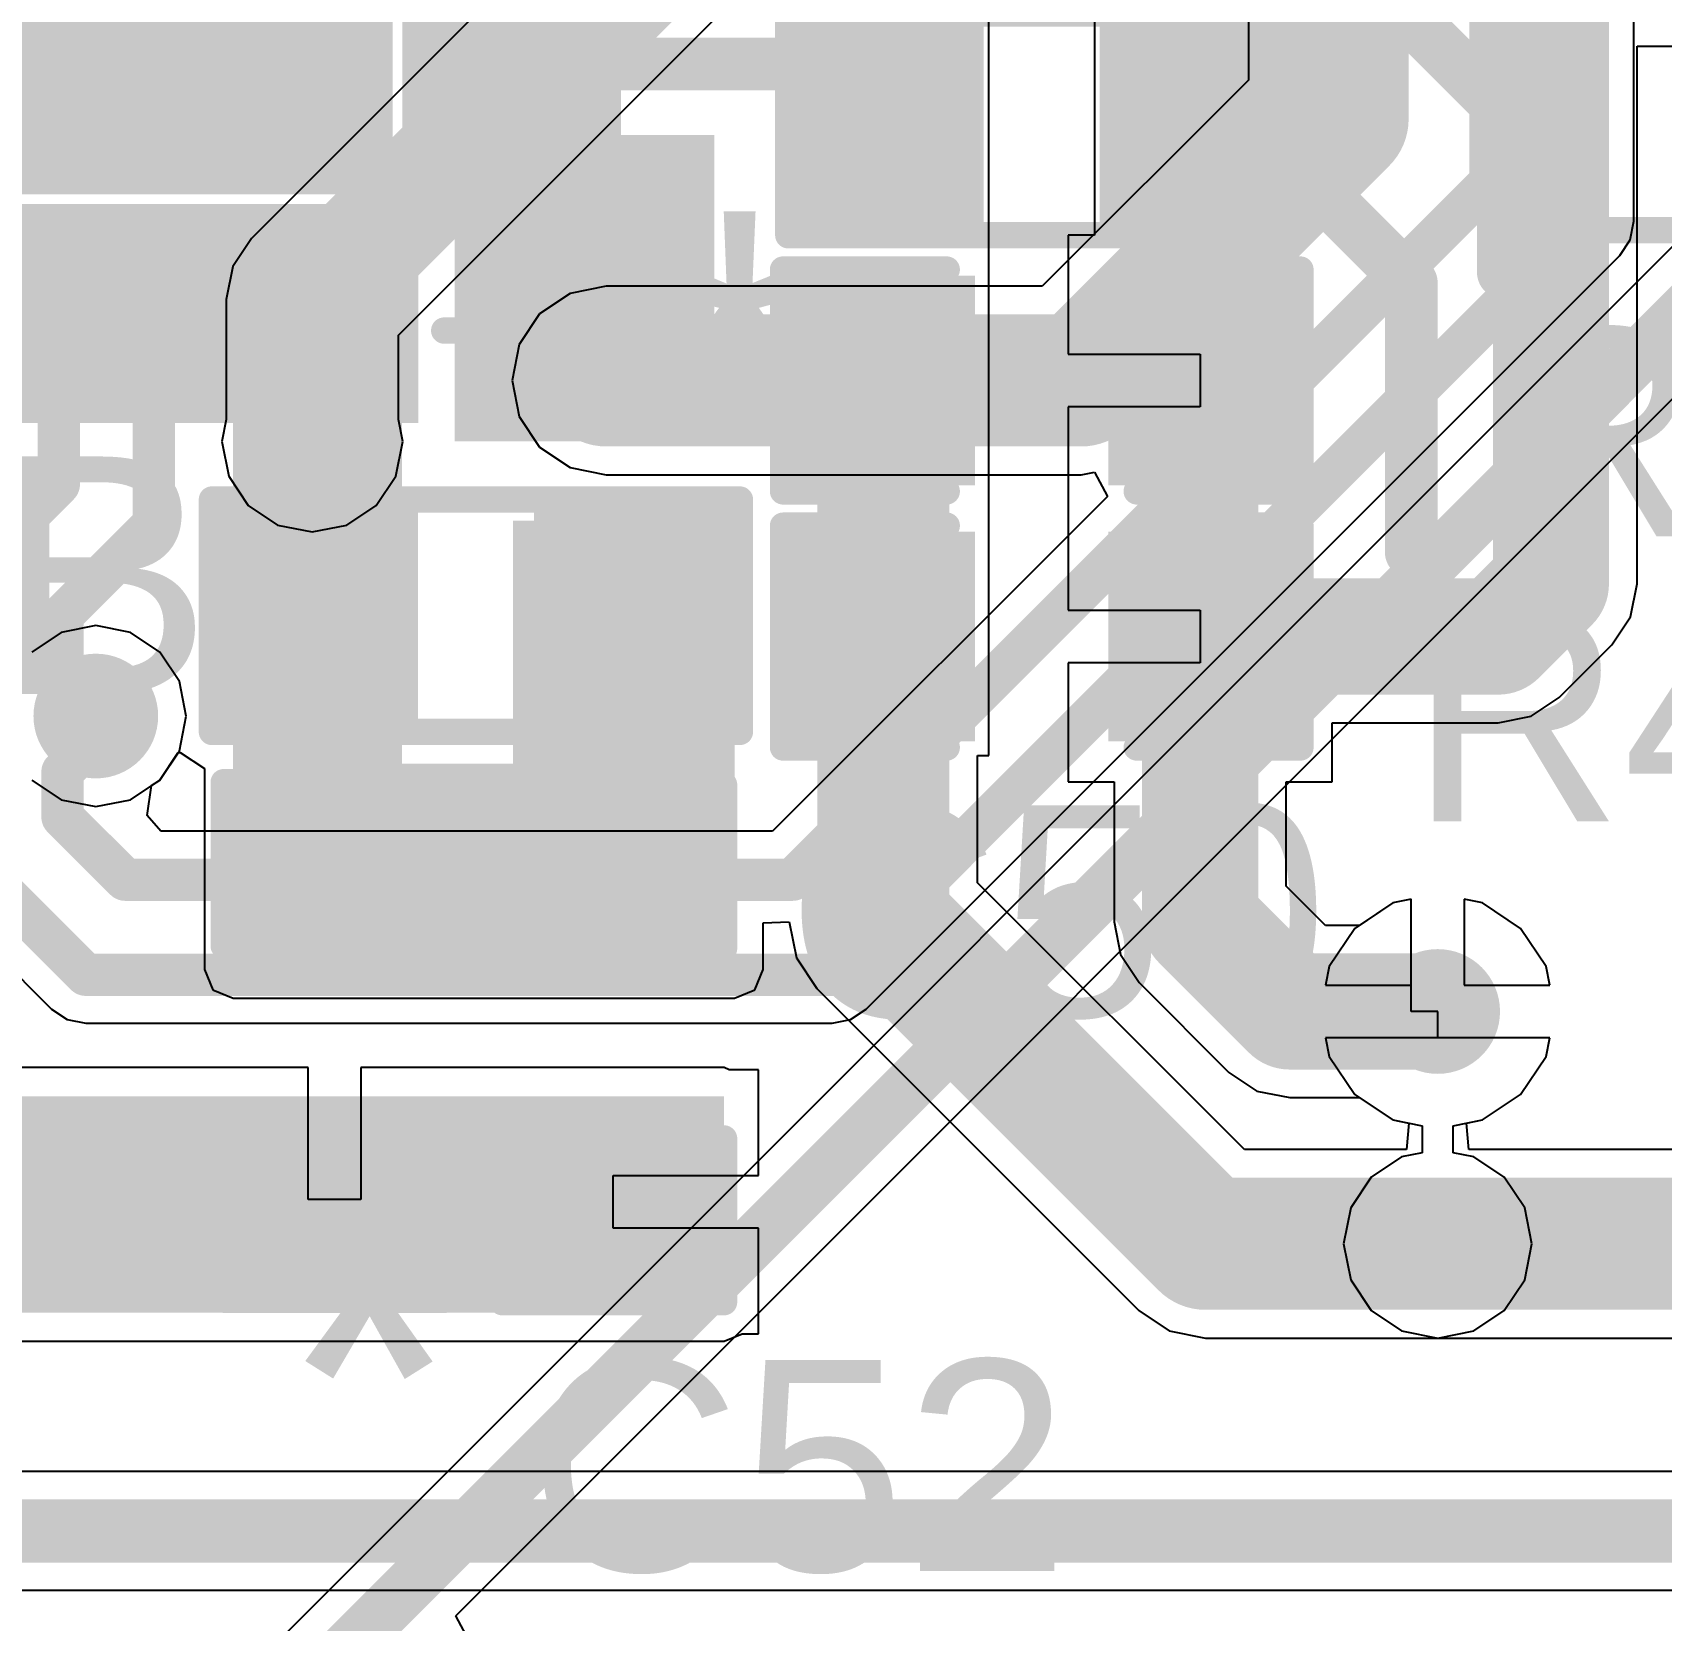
# Model space of a CAD drawing. Header units: millimetres. Extents: x -0.26 to 4.68, y -0.29 to 2.93.
# Drawn here: x 3.9038 to 4.2124, y 1.1367 to 1.4374 of the extents above; entities that cross this region are included whole.
import ezdxf

# ---------------------------------------------------------------- set-up
doc = ezdxf.new("R2010")
doc.units = ezdxf.units.MM
doc.header["$MEASUREMENT"] = 0
for name, color, linetype in [('BottomLayer', 5, 'Continuous'), ('BottomSolder', 6, 'Continuous'), ('TopLayer', 1, 'Continuous'), ('TopOverlay', 2, 'Continuous'), ('TopPaste', 8, 'Continuous'), ('TopSolder', 216, 'Continuous'), ('ViaHoleLayer', 16, 'Continuous')]:
    doc.layers.add(name, color=color, linetype=linetype)
doc.styles.add('Arial', font='arial.ttf', dxfattribs={"height": 0.2})

# ---------------------------------------------------------------- blocks, each defined once
blk = doc.blocks.new('24_QFN__4_4__25')
at = {"layer": 'TopLayer'}
for points in [[(-0.05512, 0.06004), (-0.05512, 0.0935), (-0.04331, 0.0935), (-0.04331, 0.06004)], [(-0.03543, 0.06004), (-0.03543, 0.0935), (-0.02362, 0.0935), (-0.02362, 0.06004)], [(-0.01575, 0.06004), (-0.01575, 0.0935), (-0.00394, 0.0935), (-0.00394, 0.06004)], [(0.00394, 0.06004), (0.00394, 0.0935), (0.01575, 0.0935), (0.01575, 0.06004)], [(0.02362, 0.06004), (0.02362, 0.0935), (0.03543, 0.0935), (0.03543, 0.06004)], [(0.04331, 0.06004), (0.04331, 0.0935), (0.05512, 0.0935), (0.05512, 0.06004)], [(-0.0935, 0.05512), (-0.06004, 0.05512), (-0.06004, 0.04331), (-0.0935, 0.04331)], [(0.06004, 0.05512), (0.0935, 0.05512), (0.0935, 0.04331), (0.06004, 0.04331)], [(-0.0502, -0.0502), (-0.0502, 0.0502), (0.0502, 0.0502), (0.0502, -0.0502)], [(-0.0935, 0.03543), (-0.06004, 0.03543), (-0.06004, 0.02362), (-0.0935, 0.02362)], [(0.06004, 0.03543), (0.0935, 0.03543), (0.0935, 0.02362), (0.06004, 0.02362)], [(-0.0935, 0.01575), (-0.06004, 0.01575), (-0.06004, 0.00394), (-0.0935, 0.00394)], [(0.06004, 0.01575), (0.0935, 0.01575), (0.0935, 0.00394), (0.06004, 0.00394)], [(-0.0935, -0.00394), (-0.06004, -0.00394), (-0.06004, -0.01575), (-0.0935, -0.01575)], [(0.06004, -0.00394), (0.0935, -0.00394), (0.0935, -0.01575), (0.06004, -0.01575)], [(-0.0935, -0.02362), (-0.06004, -0.02362), (-0.06004, -0.03543), (-0.0935, -0.03543)], [(0.06004, -0.02362), (0.0935, -0.02362), (0.0935, -0.03543), (0.06004, -0.03543)], [(-0.0935, -0.04331), (-0.06004, -0.04331), (-0.06004, -0.05512), (-0.0935, -0.05512)], [(0.06004, -0.04331), (0.0935, -0.04331), (0.0935, -0.05512), (0.06004, -0.05512)], [(-0.04331, -0.06004), (-0.04331, -0.0935), (-0.05512, -0.0935), (-0.05512, -0.06004)], [(-0.02362, -0.06004), (-0.02362, -0.0935), (-0.03543, -0.0935), (-0.03543, -0.06004)], [(-0.00394, -0.06004), (-0.00394, -0.0935), (-0.01575, -0.0935), (-0.01575, -0.06004)], [(0.01575, -0.06004), (0.01575, -0.0935), (0.00394, -0.0935), (0.00394, -0.06004)], [(0.03543, -0.06004), (0.03543, -0.0935), (0.02362, -0.0935), (0.02362, -0.06004)], [(0.05512, -0.06004), (0.05512, -0.0935), (0.04331, -0.0935), (0.04331, -0.06004)]]:
    blk.add_hatch(color=1, dxfattribs=at).paths.add_polyline_path(points)
at = {"layer": 'TopPaste'}
for points in [[(-0.05512, 0.06004), (-0.05512, 0.0935), (-0.04331, 0.0935), (-0.04331, 0.06004)], [(-0.03543, 0.06004), (-0.03543, 0.0935), (-0.02362, 0.0935), (-0.02362, 0.06004)], [(-0.01575, 0.06004), (-0.01575, 0.0935), (-0.00394, 0.0935), (-0.00394, 0.06004)], [(0.00394, 0.06004), (0.00394, 0.0935), (0.01575, 0.0935), (0.01575, 0.06004)], [(0.02362, 0.06004), (0.02362, 0.0935), (0.03543, 0.0935), (0.03543, 0.06004)], [(0.04331, 0.06004), (0.04331, 0.0935), (0.05512, 0.0935), (0.05512, 0.06004)], [(-0.0935, 0.05512), (-0.06004, 0.05512), (-0.06004, 0.04331), (-0.0935, 0.04331)], [(0.06004, 0.05512), (0.0935, 0.05512), (0.0935, 0.04331), (0.06004, 0.04331)], [(-0.0502, -0.0502), (-0.0502, 0.0502), (0.0502, 0.0502), (0.0502, -0.0502)], [(-0.0935, 0.03543), (-0.06004, 0.03543), (-0.06004, 0.02362), (-0.0935, 0.02362)], [(0.06004, 0.03543), (0.0935, 0.03543), (0.0935, 0.02362), (0.06004, 0.02362)], [(-0.0935, 0.01575), (-0.06004, 0.01575), (-0.06004, 0.00394), (-0.0935, 0.00394)], [(0.06004, 0.01575), (0.0935, 0.01575), (0.0935, 0.00394), (0.06004, 0.00394)], [(-0.0935, -0.00394), (-0.06004, -0.00394), (-0.06004, -0.01575), (-0.0935, -0.01575)], [(0.06004, -0.00394), (0.0935, -0.00394), (0.0935, -0.01575), (0.06004, -0.01575)], [(-0.0935, -0.02362), (-0.06004, -0.02362), (-0.06004, -0.03543), (-0.0935, -0.03543)], [(0.06004, -0.02362), (0.0935, -0.02362), (0.0935, -0.03543), (0.06004, -0.03543)], [(-0.0935, -0.04331), (-0.06004, -0.04331), (-0.06004, -0.05512), (-0.0935, -0.05512)], [(0.06004, -0.04331), (0.0935, -0.04331), (0.0935, -0.05512), (0.06004, -0.05512)], [(-0.04331, -0.06004), (-0.04331, -0.0935), (-0.05512, -0.0935), (-0.05512, -0.06004)], [(-0.02362, -0.06004), (-0.02362, -0.0935), (-0.03543, -0.0935), (-0.03543, -0.06004)], [(-0.00394, -0.06004), (-0.00394, -0.0935), (-0.01575, -0.0935), (-0.01575, -0.06004)], [(0.01575, -0.06004), (0.01575, -0.0935), (0.00394, -0.0935), (0.00394, -0.06004)], [(0.03543, -0.06004), (0.03543, -0.0935), (0.02362, -0.0935), (0.02362, -0.06004)], [(0.05512, -0.06004), (0.05512, -0.0935), (0.04331, -0.0935), (0.04331, -0.06004)]]:
    blk.add_hatch(color=8, dxfattribs=at).paths.add_polyline_path(points)
at = {"layer": 'TopSolder'}
for points in [[(-0.05912, 0.05604), (-0.05912, 0.0975), (-0.03931, 0.0975), (-0.03931, 0.05604)], [(-0.03943, 0.05604), (-0.03943, 0.0975), (-0.01962, 0.0975), (-0.01962, 0.05604)], [(-0.01975, 0.05604), (-0.01975, 0.0975), (0.00006, 0.0975), (0.00006, 0.05604)], [(-0.00006, 0.05604), (-0.00006, 0.0975), (0.01975, 0.0975), (0.01975, 0.05604)], [(0.01962, 0.05604), (0.01962, 0.0975), (0.03943, 0.0975), (0.03943, 0.05604)], [(0.03931, 0.05604), (0.03931, 0.0975), (0.05912, 0.0975), (0.05912, 0.05604)], [(-0.0975, 0.05912), (-0.05604, 0.05912), (-0.05604, 0.03931), (-0.0975, 0.03931)], [(0.05604, 0.05912), (0.0975, 0.05912), (0.0975, 0.03931), (0.05604, 0.03931)], [(-0.0542, -0.0542), (-0.0542, 0.0542), (0.0542, 0.0542), (0.0542, -0.0542)], [(-0.0975, 0.03943), (-0.05604, 0.03943), (-0.05604, 0.01962), (-0.0975, 0.01962)], [(0.05604, 0.03943), (0.0975, 0.03943), (0.0975, 0.01962), (0.05604, 0.01962)], [(-0.0975, 0.01975), (-0.05604, 0.01975), (-0.05604, -0.00006), (-0.0975, -0.00006)], [(0.05604, 0.01975), (0.0975, 0.01975), (0.0975, -0.00006), (0.05604, -0.00006)], [(-0.0975, 0.00006), (-0.05604, 0.00006), (-0.05604, -0.01975), (-0.0975, -0.01975)], [(0.05604, 0.00006), (0.0975, 0.00006), (0.0975, -0.01975), (0.05604, -0.01975)], [(-0.0975, -0.01962), (-0.05604, -0.01962), (-0.05604, -0.03943), (-0.0975, -0.03943)], [(0.05604, -0.01962), (0.0975, -0.01962), (0.0975, -0.03943), (0.05604, -0.03943)], [(-0.0975, -0.03931), (-0.05604, -0.03931), (-0.05604, -0.05912), (-0.0975, -0.05912)], [(0.05604, -0.03931), (0.0975, -0.03931), (0.0975, -0.05912), (0.05604, -0.05912)], [(-0.03931, -0.05604), (-0.03931, -0.0975), (-0.05912, -0.0975), (-0.05912, -0.05604)], [(-0.01962, -0.05604), (-0.01962, -0.0975), (-0.03943, -0.0975), (-0.03943, -0.05604)], [(0.00006, -0.05604), (0.00006, -0.0975), (-0.01975, -0.0975), (-0.01975, -0.05604)], [(0.01975, -0.05604), (0.01975, -0.0975), (-0.00006, -0.0975), (-0.00006, -0.05604)], [(0.03943, -0.05604), (0.03943, -0.0975), (0.01962, -0.0975), (0.01962, -0.05604)], [(0.05912, -0.05604), (0.05912, -0.0975), (0.03931, -0.0975), (0.03931, -0.05604)]]:
    blk.add_hatch(color=216, dxfattribs=at).paths.add_polyline_path(points)
at = {"layer": 'TopOverlay', "const_width": 0.005}
for points in [[(-0.08, 0.081), (-0.062, 0.081)], [(-0.08, 0.081), (-0.08, 0.064)], [(0.062, 0.081), (0.08, 0.081)], [(0.08, 0.081), (0.08, 0.064)], [(-0.105, 0.054), (-0.105, 0.044)], [(-0.105, 0.054), (-0.1, 0.049)], [(-0.1, 0.049), (-0.105, 0.044)], [(-0.08, -0.064), (-0.08, -0.081)], [(0.08, -0.064), (0.08, -0.081)], [(-0.08, -0.081), (-0.062, -0.081)], [(0.062, -0.081), (0.08, -0.081)]]:
    blk.add_lwpolyline(points, dxfattribs=at)
at = {"layer": 'TopOverlay', "const_width": 0.0025}
for points in [[(-0.08125, 0.081, 1), (-0.07875, 0.081, 1)], [(-0.08125, 0.081, 1), (-0.07875, 0.081, 1)], [(-0.06325, 0.081, 1), (-0.06075, 0.081, 1)], [(0.06075, 0.081, 1), (0.06325, 0.081, 1)], [(0.07875, 0.081, 1), (0.08125, 0.081, 1)], [(0.07875, 0.081, 1), (0.08125, 0.081, 1)], [(-0.08125, 0.064, 1), (-0.07875, 0.064, 1)], [(0.07875, 0.064, 1), (0.08125, 0.064, 1)], [(-0.10625, 0.054, 1), (-0.10375, 0.054, 1)], [(-0.10625, 0.054, 1), (-0.10375, 0.054, 1)], [(-0.10125, 0.049, 1), (-0.09875, 0.049, 1)], [(-0.10125, 0.049, 1), (-0.09875, 0.049, 1)], [(-0.10625, 0.044, 1), (-0.10375, 0.044, 1)], [(-0.10625, 0.044, 1), (-0.10375, 0.044, 1)], [(-0.08125, -0.064, 1), (-0.07875, -0.064, 1)], [(0.07875, -0.064, 1), (0.08125, -0.064, 1)], [(-0.08125, -0.081, 1), (-0.07875, -0.081, 1)], [(-0.08125, -0.081, 1), (-0.07875, -0.081, 1)], [(-0.06325, -0.081, 1), (-0.06075, -0.081, 1)], [(0.06075, -0.081, 1), (0.06325, -0.081, 1)], [(0.07875, -0.081, 1), (0.08125, -0.081, 1)], [(0.07875, -0.081, 1), (0.08125, -0.081, 1)]]:
    blk.add_lwpolyline(points, format="xyb", close=True, dxfattribs=at)
blk = doc.blocks.new('S______B______38')
at = {"layer": 'TopLayer'}
for points in [[(-0.045, -0.0175), (-0.045, 0.0175), (-0.015, 0.0175), (-0.015, -0.0175)], [(0.015, -0.0175), (0.015, 0.0175), (0.045, 0.0175), (0.045, -0.0175)]]:
    blk.add_hatch(color=1, dxfattribs=at).paths.add_polyline_path(points)
at = {"layer": 'TopPaste'}
for points in [[(-0.045, -0.0175), (-0.045, 0.0175), (-0.015, 0.0175), (-0.015, -0.0175)], [(0.015, -0.0175), (0.015, 0.0175), (0.045, 0.0175), (0.045, -0.0175)]]:
    blk.add_hatch(color=8, dxfattribs=at).paths.add_polyline_path(points)
at = {"layer": 'TopSolder'}
for points in [[(-0.049, -0.0215), (-0.049, 0.0215), (-0.011, 0.0215), (-0.011, -0.0215)], [(0.011, -0.0215), (0.011, 0.0215), (0.049, 0.0215), (0.049, -0.0215)]]:
    blk.add_hatch(color=216, dxfattribs=at).paths.add_polyline_path(points)
at = {"layer": 'TopOverlay', "const_width": 0.005}
for points in [[(-0.05, 0.022), (0.05, 0.022)], [(-0.05, -0.022), (-0.05, 0.022)], [(0.05, -0.022), (0.05, 0.022)], [(-0.05, -0.022), (0.05, -0.022)]]:
    blk.add_lwpolyline(points, dxfattribs=at)
at = {"layer": 'TopOverlay', "const_width": 0.0025}
for points in [[(-0.05125, 0.022, 1), (-0.04875, 0.022, 1)], [(-0.05125, 0.022, 1), (-0.04875, 0.022, 1)], [(0.04875, 0.022, 1), (0.05125, 0.022, 1)], [(0.04875, 0.022, 1), (0.05125, 0.022, 1)], [(-0.05125, -0.022, 1), (-0.04875, -0.022, 1)], [(-0.05125, -0.022, 1), (-0.04875, -0.022, 1)], [(0.04875, -0.022, 1), (0.05125, -0.022, 1)], [(0.04875, -0.022, 1), (0.05125, -0.022, 1)]]:
    blk.add_lwpolyline(points, format="xyb", close=True, dxfattribs=at)
blk = doc.blocks.new('R___0603_46')
at = {"layer": 'TopLayer'}
for points in [[(-0.015, 0.0175), (-0.015, -0.0175), (-0.045, -0.0175), (-0.045, 0.0175)], [(0.045, 0.0175), (0.045, -0.0175), (0.015, -0.0175), (0.015, 0.0175)]]:
    blk.add_hatch(color=1, dxfattribs=at).paths.add_polyline_path(points)
at = {"layer": 'TopPaste'}
for points in [[(-0.015, 0.0175), (-0.015, -0.0175), (-0.045, -0.0175), (-0.045, 0.0175)], [(0.045, 0.0175), (0.045, -0.0175), (0.015, -0.0175), (0.015, 0.0175)]]:
    blk.add_hatch(color=8, dxfattribs=at).paths.add_polyline_path(points)
at = {"layer": 'TopSolder'}
for points in [[(-0.011, 0.0215), (-0.011, -0.0215), (-0.049, -0.0215), (-0.049, 0.0215)], [(0.049, 0.0215), (0.049, -0.0215), (0.011, -0.0215), (0.011, 0.0215)]]:
    blk.add_hatch(color=216, dxfattribs=at).paths.add_polyline_path(points)
at = {"layer": 'TopOverlay', "const_width": 0.005}
for points in [[(-0.048, -0.021), (-0.048, 0.021)], [(-0.048, 0.021), (0.048, 0.021)], [(0.048, -0.021), (0.048, 0.021)], [(-0.048, -0.021), (0.048, -0.021)]]:
    blk.add_lwpolyline(points, dxfattribs=at)
at = {"layer": 'TopOverlay', "const_width": 0.0025}
for points in [[(-0.04925, 0.021, 1), (-0.04675, 0.021, 1)], [(-0.04925, 0.021, 1), (-0.04675, 0.021, 1)], [(0.04675, 0.021, 1), (0.04925, 0.021, 1)], [(0.04675, 0.021, 1), (0.04925, 0.021, 1)], [(-0.04925, -0.021, 1), (-0.04675, -0.021, 1)], [(-0.04925, -0.021, 1), (-0.04675, -0.021, 1)], [(0.04675, -0.021, 1), (0.04925, -0.021, 1)], [(0.04675, -0.021, 1), (0.04925, -0.021, 1)]]:
    blk.add_lwpolyline(points, format="xyb", close=True, dxfattribs=at)
blk = doc.blocks.new('S___23_145')
at = {"layer": 'TopLayer'}
for points in [[(-0.01614, 0.05748), (0.01614, 0.05748), (0.01614, 0.02126), (-0.01614, 0.02126)], [(-0.05354, -0.02126), (-0.02126, -0.02126), (-0.02126, -0.05748), (-0.05354, -0.05748)], [(0.02126, -0.02126), (0.05354, -0.02126), (0.05354, -0.05748), (0.02126, -0.05748)]]:
    blk.add_hatch(color=1, dxfattribs=at).paths.add_polyline_path(points)
at = {"layer": 'TopPaste'}
for points in [[(-0.01614, 0.05748), (0.01614, 0.05748), (0.01614, 0.02126), (-0.01614, 0.02126)], [(-0.05354, -0.02126), (-0.02126, -0.02126), (-0.02126, -0.05748), (-0.05354, -0.05748)], [(0.02126, -0.02126), (0.05354, -0.02126), (0.05354, -0.05748), (0.02126, -0.05748)]]:
    blk.add_hatch(color=8, dxfattribs=at).paths.add_polyline_path(points)
at = {"layer": 'TopSolder'}
for points in [[(-0.02014, 0.06148), (0.02014, 0.06148), (0.02014, 0.01726), (-0.02014, 0.01726)], [(-0.05754, -0.01726), (-0.01726, -0.01726), (-0.01726, -0.06148), (-0.05754, -0.06148)], [(0.01726, -0.01726), (0.05754, -0.01726), (0.05754, -0.06148), (0.01726, -0.06148)]]:
    blk.add_hatch(color=216, dxfattribs=at).paths.add_polyline_path(points)
at = {"layer": 'TopOverlay', "const_width": 0.005}
for points in [[(-0.061, 0.032), (-0.061, -0.023)], [(-0.061, 0.032), (-0.022, 0.032)], [(0.022, 0.032), (0.061, 0.032)], [(0.061, 0.032), (0.061, -0.023)], [(-0.013, -0.031), (0.013, -0.031)], [(-0.066, -0.041), (-0.061, -0.046)], [(-0.066, -0.041), (-0.066, -0.051)], [(-0.061, -0.046), (-0.066, -0.051)]]:
    blk.add_lwpolyline(points, dxfattribs=at)
at = {"layer": 'TopOverlay', "const_width": 0.0025}
for points in [[(-0.06225, 0.032, 1), (-0.05975, 0.032, 1)], [(-0.06225, 0.032, 1), (-0.05975, 0.032, 1)], [(-0.02325, 0.032, 1), (-0.02075, 0.032, 1)], [(0.02075, 0.032, 1), (0.02325, 0.032, 1)], [(0.05975, 0.032, 1), (0.06225, 0.032, 1)], [(0.05975, 0.032, 1), (0.06225, 0.032, 1)], [(-0.06225, -0.023, 1), (-0.05975, -0.023, 1)], [(0.05975, -0.023, 1), (0.06225, -0.023, 1)], [(-0.01425, -0.031, 1), (-0.01175, -0.031, 1)], [(0.01175, -0.031, 1), (0.01425, -0.031, 1)], [(-0.06725, -0.041, 1), (-0.06475, -0.041, 1)], [(-0.06725, -0.041, 1), (-0.06475, -0.041, 1)], [(-0.06225, -0.046, 1), (-0.05975, -0.046, 1)], [(-0.06225, -0.046, 1), (-0.05975, -0.046, 1)], [(-0.06725, -0.051, 1), (-0.06475, -0.051, 1)], [(-0.06725, -0.051, 1), (-0.06475, -0.051, 1)]]:
    blk.add_lwpolyline(points, format="xyb", close=True, dxfattribs=at)
blk = doc.blocks.new('C___0603_150')
at = {"layer": 'TopLayer'}
for points in [[(-0.015, 0.0175), (-0.015, -0.0175), (-0.045, -0.0175), (-0.045, 0.0175)], [(0.045, 0.0175), (0.045, -0.0175), (0.015, -0.0175), (0.015, 0.0175)]]:
    blk.add_hatch(color=1, dxfattribs=at).paths.add_polyline_path(points)
at = {"layer": 'TopPaste'}
for points in [[(-0.015, 0.0175), (-0.015, -0.0175), (-0.045, -0.0175), (-0.045, 0.0175)], [(0.045, 0.0175), (0.045, -0.0175), (0.015, -0.0175), (0.015, 0.0175)]]:
    blk.add_hatch(color=8, dxfattribs=at).paths.add_polyline_path(points)
at = {"layer": 'TopSolder'}
for points in [[(-0.01264, 0.01986), (-0.01264, -0.01986), (-0.04736, -0.01986), (-0.04736, 0.01986)], [(0.04736, 0.01986), (0.04736, -0.01986), (0.01264, -0.01986), (0.01264, 0.01986)]]:
    blk.add_hatch(color=216, dxfattribs=at).paths.add_polyline_path(points)
at = {"layer": 'TopOverlay', "const_width": 0.005}
for points in [[(-0.018, 0.021), (-0.049, 0.021)], [(-0.049, -0.021), (-0.049, 0.021)], [(0.049, 0.021), (0.018, 0.021)], [(0.049, -0.021), (0.049, 0.021)], [(-0.018, -0.021), (-0.049, -0.021)], [(0.049, -0.021), (0.018, -0.021)]]:
    blk.add_lwpolyline(points, dxfattribs=at)
at = {"layer": 'TopOverlay', "const_width": 0.0025}
for points in [[(-0.05025, 0.021, 1), (-0.04775, 0.021, 1)], [(-0.05025, 0.021, 1), (-0.04775, 0.021, 1)], [(-0.01925, 0.021, 1), (-0.01675, 0.021, 1)], [(0.01675, 0.021, 1), (0.01925, 0.021, 1)], [(0.04775, 0.021, 1), (0.05025, 0.021, 1)], [(0.04775, 0.021, 1), (0.05025, 0.021, 1)], [(-0.05025, -0.021, 1), (-0.04775, -0.021, 1)], [(-0.05025, -0.021, 1), (-0.04775, -0.021, 1)], [(-0.01925, -0.021, 1), (-0.01675, -0.021, 1)], [(0.01675, -0.021, 1), (0.01925, -0.021, 1)], [(0.04775, -0.021, 1), (0.05025, -0.021, 1)], [(0.04775, -0.021, 1), (0.05025, -0.021, 1)]]:
    blk.add_lwpolyline(points, format="xyb", close=True, dxfattribs=at)
blk = doc.blocks.new('C___0603_151')
at = {"layer": 'TopLayer'}
for points in [[(-0.015, 0.0175), (-0.015, -0.0175), (-0.045, -0.0175), (-0.045, 0.0175)], [(0.045, 0.0175), (0.045, -0.0175), (0.015, -0.0175), (0.015, 0.0175)]]:
    blk.add_hatch(color=1, dxfattribs=at).paths.add_polyline_path(points)
at = {"layer": 'TopPaste'}
for points in [[(-0.015, 0.0175), (-0.015, -0.0175), (-0.045, -0.0175), (-0.045, 0.0175)], [(0.045, 0.0175), (0.045, -0.0175), (0.015, -0.0175), (0.015, 0.0175)]]:
    blk.add_hatch(color=8, dxfattribs=at).paths.add_polyline_path(points)
at = {"layer": 'TopSolder'}
for points in [[(-0.01264, 0.01986), (-0.01264, -0.01986), (-0.04736, -0.01986), (-0.04736, 0.01986)], [(0.04736, 0.01986), (0.04736, -0.01986), (0.01264, -0.01986), (0.01264, 0.01986)]]:
    blk.add_hatch(color=216, dxfattribs=at).paths.add_polyline_path(points)
at = {"layer": 'TopOverlay', "const_width": 0.005}
for points in [[(-0.018, 0.021), (-0.049, 0.021)], [(-0.049, -0.021), (-0.049, 0.021)], [(0.049, 0.021), (0.018, 0.021)], [(0.049, -0.021), (0.049, 0.021)], [(-0.018, -0.021), (-0.049, -0.021)], [(0.049, -0.021), (0.018, -0.021)]]:
    blk.add_lwpolyline(points, dxfattribs=at)
at = {"layer": 'TopOverlay', "const_width": 0.0025}
for points in [[(-0.05025, 0.021, 1), (-0.04775, 0.021, 1)], [(-0.05025, 0.021, 1), (-0.04775, 0.021, 1)], [(-0.01925, 0.021, 1), (-0.01675, 0.021, 1)], [(0.01675, 0.021, 1), (0.01925, 0.021, 1)], [(0.04775, 0.021, 1), (0.05025, 0.021, 1)], [(0.04775, 0.021, 1), (0.05025, 0.021, 1)], [(-0.05025, -0.021, 1), (-0.04775, -0.021, 1)], [(-0.05025, -0.021, 1), (-0.04775, -0.021, 1)], [(-0.01925, -0.021, 1), (-0.01675, -0.021, 1)], [(0.01675, -0.021, 1), (0.01925, -0.021, 1)], [(0.04775, -0.021, 1), (0.05025, -0.021, 1)], [(0.04775, -0.021, 1), (0.05025, -0.021, 1)]]:
    blk.add_lwpolyline(points, format="xyb", close=True, dxfattribs=at)
blk = doc.blocks.new('C___0603_152')
at = {"layer": 'TopLayer'}
for points in [[(-0.015, 0.0175), (-0.015, -0.0175), (-0.045, -0.0175), (-0.045, 0.0175)], [(0.045, 0.0175), (0.045, -0.0175), (0.015, -0.0175), (0.015, 0.0175)]]:
    blk.add_hatch(color=1, dxfattribs=at).paths.add_polyline_path(points)
at = {"layer": 'TopPaste'}
for points in [[(-0.015, 0.0175), (-0.015, -0.0175), (-0.045, -0.0175), (-0.045, 0.0175)], [(0.045, 0.0175), (0.045, -0.0175), (0.015, -0.0175), (0.015, 0.0175)]]:
    blk.add_hatch(color=8, dxfattribs=at).paths.add_polyline_path(points)
at = {"layer": 'TopSolder'}
for points in [[(-0.01264, 0.01986), (-0.01264, -0.01986), (-0.04736, -0.01986), (-0.04736, 0.01986)], [(0.04736, 0.01986), (0.04736, -0.01986), (0.01264, -0.01986), (0.01264, 0.01986)]]:
    blk.add_hatch(color=216, dxfattribs=at).paths.add_polyline_path(points)
at = {"layer": 'TopOverlay', "const_width": 0.005}
for points in [[(-0.049, 0.021), (-0.018, 0.021)], [(-0.049, -0.021), (-0.049, 0.021)], [(0.018, 0.021), (0.049, 0.021)], [(0.049, -0.021), (0.049, 0.021)], [(-0.049, -0.021), (-0.018, -0.021)], [(0.018, -0.021), (0.049, -0.021)]]:
    blk.add_lwpolyline(points, dxfattribs=at)
at = {"layer": 'TopOverlay', "const_width": 0.0025}
for points in [[(-0.05025, 0.021, 1), (-0.04775, 0.021, 1)], [(-0.05025, 0.021, 1), (-0.04775, 0.021, 1)], [(-0.01925, 0.021, 1), (-0.01675, 0.021, 1)], [(0.01675, 0.021, 1), (0.01925, 0.021, 1)], [(0.04775, 0.021, 1), (0.05025, 0.021, 1)], [(0.04775, 0.021, 1), (0.05025, 0.021, 1)], [(-0.05025, -0.021, 1), (-0.04775, -0.021, 1)], [(-0.05025, -0.021, 1), (-0.04775, -0.021, 1)], [(-0.01925, -0.021, 1), (-0.01675, -0.021, 1)], [(0.01675, -0.021, 1), (0.01925, -0.021, 1)], [(0.04775, -0.021, 1), (0.05025, -0.021, 1)], [(0.04775, -0.021, 1), (0.05025, -0.021, 1)]]:
    blk.add_lwpolyline(points, format="xyb", close=True, dxfattribs=at)
blk = doc.blocks.new('C___0603_153')
at = {"layer": 'TopLayer'}
for points in [[(-0.015, 0.0175), (-0.015, -0.0175), (-0.045, -0.0175), (-0.045, 0.0175)], [(0.045, 0.0175), (0.045, -0.0175), (0.015, -0.0175), (0.015, 0.0175)]]:
    blk.add_hatch(color=1, dxfattribs=at).paths.add_polyline_path(points)
at = {"layer": 'TopPaste'}
for points in [[(-0.015, 0.0175), (-0.015, -0.0175), (-0.045, -0.0175), (-0.045, 0.0175)], [(0.045, 0.0175), (0.045, -0.0175), (0.015, -0.0175), (0.015, 0.0175)]]:
    blk.add_hatch(color=8, dxfattribs=at).paths.add_polyline_path(points)
at = {"layer": 'TopSolder'}
for points in [[(-0.01264, 0.01986), (-0.01264, -0.01986), (-0.04736, -0.01986), (-0.04736, 0.01986)], [(0.04736, 0.01986), (0.04736, -0.01986), (0.01264, -0.01986), (0.01264, 0.01986)]]:
    blk.add_hatch(color=216, dxfattribs=at).paths.add_polyline_path(points)
at = {"layer": 'TopOverlay', "const_width": 0.005}
for points in [[(-0.049, 0.021), (-0.018, 0.021)], [(-0.049, -0.021), (-0.049, 0.021)], [(0.018, 0.021), (0.049, 0.021)], [(0.049, -0.021), (0.049, 0.021)], [(-0.049, -0.021), (-0.018, -0.021)], [(0.018, -0.021), (0.049, -0.021)]]:
    blk.add_lwpolyline(points, dxfattribs=at)
at = {"layer": 'TopOverlay', "const_width": 0.0025}
for points in [[(-0.05025, 0.021, 1), (-0.04775, 0.021, 1)], [(-0.05025, 0.021, 1), (-0.04775, 0.021, 1)], [(-0.01925, 0.021, 1), (-0.01675, 0.021, 1)], [(0.01675, 0.021, 1), (0.01925, 0.021, 1)], [(0.04775, 0.021, 1), (0.05025, 0.021, 1)], [(0.04775, 0.021, 1), (0.05025, 0.021, 1)], [(-0.05025, -0.021, 1), (-0.04775, -0.021, 1)], [(-0.05025, -0.021, 1), (-0.04775, -0.021, 1)], [(-0.01925, -0.021, 1), (-0.01675, -0.021, 1)], [(0.01675, -0.021, 1), (0.01925, -0.021, 1)], [(0.04775, -0.021, 1), (0.05025, -0.021, 1)], [(0.04775, -0.021, 1), (0.05025, -0.021, 1)]]:
    blk.add_lwpolyline(points, format="xyb", close=True, dxfattribs=at)

msp = doc.modelspace()

# ---------------------------------------------------------------- hatches: boundary and pattern name
at = {"layer": 'BottomLayer'}
h = msp.add_hatch(color=5, dxfattribs=at)
edge = h.paths.add_edge_path()
edge.add_arc((4.152, 1.421), 0.01181, 0, 360)
h = msp.add_hatch(color=5, dxfattribs=at)
edge = h.paths.add_edge_path()
edge.add_arc((4.0125, 1.3715), 0.01181, 0, 360)
h = msp.add_hatch(color=5, dxfattribs=at)
edge = h.paths.add_edge_path()
edge.add_arc((3.95682, 1.35995), 0.01181, 0, 360)
h = msp.add_hatch(color=5, dxfattribs=at)
edge = h.paths.add_edge_path()
edge.add_arc((3.91582, 1.30795), 0.01181, 0, 360)
h = msp.add_hatch(color=5, dxfattribs=at)
edge = h.paths.add_edge_path()
edge.add_arc((4.17, 1.252), 0.01181, 0, 360)
h = msp.add_hatch(color=5, dxfattribs=at)
edge = h.paths.add_edge_path()
edge.add_arc((4.17, 1.208), 0.01181, 0, 360)
at = {"layer": 'BottomSolder'}
h = msp.add_hatch(color=6, dxfattribs=at)
edge = h.paths.add_edge_path()
edge.add_arc((4.152, 1.421), 0.00591, 0, 360)
h = msp.add_hatch(color=6, dxfattribs=at)
edge = h.paths.add_edge_path()
edge.add_arc((4.0125, 1.3715), 0.00591, 0, 360)
h = msp.add_hatch(color=6, dxfattribs=at)
edge = h.paths.add_edge_path()
edge.add_arc((3.95682, 1.35995), 0.00591, 0, 360)
h = msp.add_hatch(color=6, dxfattribs=at)
edge = h.paths.add_edge_path()
edge.add_arc((3.91582, 1.30795), 0.00591, 0, 360)
h = msp.add_hatch(color=6, dxfattribs=at)
edge = h.paths.add_edge_path()
edge.add_arc((4.17, 1.252), 0.00591, 0, 360)
h = msp.add_hatch(color=6, dxfattribs=at)
edge = h.paths.add_edge_path()
edge.add_arc((4.17, 1.208), 0.00591, 0, 360)
at = {"layer": 'TopLayer'}
h = msp.add_hatch(color=1, dxfattribs=at)
edge = h.paths.add_edge_path()
edge.add_arc((4.152, 1.421), 0.01181, 0, 360)
for points in [[(3.98382, 1.36), (4.033, 1.36), (4.033, 1.418), (3.98382, 1.418)], [(3.94182, 1.26095), (3.97382, 1.26095), (3.97382, 1.39995), (3.94182, 1.39995)], [(3.99482, 1.25995), (4.03682, 1.25995), (4.03682, 1.34495), (3.99482, 1.34495)], [(3.94182, 1.25995), (4.03682, 1.25995), (4.03682, 1.29895), (3.94182, 1.29895)], [(3.82482, 1.19495), (4.03482, 1.19495), (4.03482, 1.23595), (3.82482, 1.23595)]]:
    msp.add_hatch(color=1, dxfattribs=at).paths.add_polyline_path(points)
h = msp.add_hatch(color=1, dxfattribs=at)
edge = h.paths.add_edge_path()
edge.add_arc((4.0125, 1.3715), 0.01181, 0, 360)
h = msp.add_hatch(color=1, dxfattribs=at)
edge = h.paths.add_edge_path()
edge.add_arc((3.95682, 1.35995), 0.01181, 0, 360)
h = msp.add_hatch(color=1, dxfattribs=at)
edge = h.paths.add_edge_path()
edge.add_arc((3.91582, 1.30795), 0.01181, 0, 360)
h = msp.add_hatch(color=1, dxfattribs=at)
edge = h.paths.add_edge_path()
edge.add_arc((4.17, 1.252), 0.01181, 0, 360)
h = msp.add_hatch(color=1, dxfattribs=at)
edge = h.paths.add_edge_path()
edge.add_arc((4.17, 1.208), 0.01181, 0, 360)
at = {"layer": 'TopSolder'}
h = msp.add_hatch(color=216, dxfattribs=at)
edge = h.paths.add_edge_path()
edge.add_arc((4.152, 1.421), 0.00591, 0, 360)
h = msp.add_hatch(color=216, dxfattribs=at)
edge = h.paths.add_edge_path()
edge.add_arc((4.0125, 1.3715), 0.00591, 0, 360)
h = msp.add_hatch(color=216, dxfattribs=at)
edge = h.paths.add_edge_path()
edge.add_arc((3.95682, 1.35995), 0.00591, 0, 360)
h = msp.add_hatch(color=216, dxfattribs=at)
edge = h.paths.add_edge_path()
edge.add_arc((3.91582, 1.30795), 0.00591, 0, 360)
h = msp.add_hatch(color=216, dxfattribs=at)
edge = h.paths.add_edge_path()
edge.add_arc((4.17, 1.252), 0.00591, 0, 360)
h = msp.add_hatch(color=216, dxfattribs=at)
edge = h.paths.add_edge_path()
edge.add_arc((4.17, 1.208), 0.00591, 0, 360)
at = {"layer": 'ViaHoleLayer'}
h = msp.add_hatch(color=16, dxfattribs=at)
edge = h.paths.add_edge_path()
edge.add_arc((4.152, 1.421), 0.00591, 0, 360)
h = msp.add_hatch(color=16, dxfattribs=at)
edge = h.paths.add_edge_path()
edge.add_arc((4.0125, 1.3715), 0.00591, 0, 360)
h = msp.add_hatch(color=16, dxfattribs=at)
edge = h.paths.add_edge_path()
edge.add_arc((3.95682, 1.35995), 0.00591, 0, 360)
h = msp.add_hatch(color=16, dxfattribs=at)
edge = h.paths.add_edge_path()
edge.add_arc((3.91582, 1.30795), 0.00591, 0, 360)
h = msp.add_hatch(color=16, dxfattribs=at)
edge = h.paths.add_edge_path()
edge.add_arc((4.17, 1.252), 0.00591, 0, 360)
h = msp.add_hatch(color=16, dxfattribs=at)
edge = h.paths.add_edge_path()
edge.add_arc((4.17, 1.208), 0.00591, 0, 360)

# ---------------------------------------------------------------- linework, layer by layer
at = {"layer": 'BottomLayer'}
for p, q in [((3.98399, 1.13757), (4.5622, 1.71578)), ((4.10769, 1.56076), (3.94529, 1.39836)), ((3.97314, 1.38007), (4.1326, 1.53953)), ((4.13416, 1.511), (4.13416, 1.42839)), ((4.20718, 1.40167), (4.20718, 1.43987)), ((4.13416, 1.42839), (4.09511, 1.38934)), ((4.24226, 1.42468), (3.82678, 1.0092)), ((4.20648, 1.39816), (4.20718, 1.40167)), ((3.94529, 1.39836), (3.94175, 1.39307)), ((4.20449, 1.39518), (4.20648, 1.39816)), ((4.06177, 1.25246), (4.20449, 1.39518)), ((3.94175, 1.39307), (3.94051, 1.38682)), ((4.0125, 1.38934), (4.00567, 1.38798)), ((4.09511, 1.38934), (4.0125, 1.38934)), ((3.94051, 1.38682), (3.94051, 1.36411)), ((4.00567, 1.38798), (3.99988, 1.38412)), ((3.99988, 1.38412), (3.99602, 1.37833)), ((3.97314, 1.36411), (3.97314, 1.38007)), ((3.99602, 1.37833), (3.99466, 1.3715)), ((3.99466, 1.3715), (3.99602, 1.36467)), ((3.94051, 1.36411), (3.93968, 1.35995)), ((3.97396, 1.35995), (3.97314, 1.36411)), ((3.99602, 1.36467), (3.99988, 1.35888)), ((3.93968, 1.35995), (3.94099, 1.35339)), ((3.97266, 1.35339), (3.97396, 1.35995)), ((3.99988, 1.35888), (4.00567, 1.35502)), ((4.00567, 1.35502), (4.0125, 1.35366)), ((3.94099, 1.35339), (3.9447, 1.34783)), ((3.96894, 1.34783), (3.97266, 1.35339)), ((4.0125, 1.35366), (4.1025, 1.35366)), ((4.1025, 1.35366), (4.10498, 1.35415)), ((4.10498, 1.35415), (4.10744, 1.34954)), ((4.10744, 1.34954), (4.04402, 1.28612)), ((3.9447, 1.34783), (3.95026, 1.34411)), ((3.96338, 1.34411), (3.96894, 1.34783)), ((3.95026, 1.34411), (3.95682, 1.34281)), ((3.95682, 1.34281), (3.96338, 1.34411)), ((3.90926, 1.32378), (3.9037, 1.32007)), ((3.91582, 1.32509), (3.90926, 1.32378)), ((3.92238, 1.32378), (3.91582, 1.32509)), ((3.92794, 1.32007), (3.92238, 1.32378)), ((3.93166, 1.31451), (3.92794, 1.32007)), ((3.93296, 1.30795), (3.93166, 1.31451)), ((3.93166, 1.30139), (3.93296, 1.30795)), ((3.92794, 1.29583), (3.93166, 1.30139)), ((3.92556, 1.28913), (3.92638, 1.29478)), ((3.92638, 1.29478), (3.92794, 1.29583)), ((3.92816, 1.28612), (3.92556, 1.28913)), ((4.04402, 1.28612), (3.92816, 1.28612)), ((3.88502, 1.27488), (3.90744, 1.25246)), ((4.16149, 1.27255), (4.15428, 1.26772)), ((4.165, 1.27324), (4.16149, 1.27255)), ((4.165, 1.257), (4.165, 1.27324)), ((4.17851, 1.27255), (4.175, 1.27324)), ((4.175, 1.27324), (4.175, 1.257)), ((4.18572, 1.26772), (4.17851, 1.27255)), ((4.15428, 1.26772), (4.14945, 1.26051)), ((4.19055, 1.26051), (4.18572, 1.26772)), ((4.14945, 1.26051), (4.14876, 1.257)), ((4.19124, 1.257), (4.19055, 1.26051)), ((4.14876, 1.257), (4.165, 1.257)), ((4.175, 1.257), (4.19124, 1.257)), ((3.90744, 1.25246), (3.91042, 1.25047)), ((3.91042, 1.25047), (3.91393, 1.24977)), ((3.91393, 1.24977), (4.05528, 1.24977)), ((4.05528, 1.24977), (4.05879, 1.25047)), ((4.05879, 1.25047), (4.06177, 1.25246)), ((4.19124, 1.247), (4.14876, 1.247)), ((4.14876, 1.247), (4.14945, 1.24349)), ((4.19055, 1.24349), (4.19124, 1.247)), ((4.14945, 1.24349), (4.15428, 1.23628)), ((4.18572, 1.23628), (4.19055, 1.24349)), ((4.15428, 1.23628), (4.16149, 1.23145)), ((4.17851, 1.23145), (4.18572, 1.23628)), ((4.16149, 1.23145), (4.16704, 1.23035)), ((4.17544, 1.23084), (4.17851, 1.23145)), ((4.16704, 1.23035), (4.16704, 1.22525)), ((4.17593, 1.22584), (4.17544, 1.23084)), ((4.16704, 1.22525), (4.16317, 1.22448)), ((4.359, 1.22584), (4.17593, 1.22584)), ((4.16317, 1.22448), (4.15738, 1.22062)), ((4.15738, 1.22062), (4.15352, 1.21483)), ((4.15352, 1.21483), (4.15216, 1.208)), ((4.15216, 1.208), (4.15352, 1.20117)), ((4.15352, 1.20117), (4.15738, 1.19538)), ((4.15738, 1.19538), (4.16317, 1.19152)), ((4.16317, 1.19152), (4.17, 1.19016)), ((4.17, 1.19016), (4.359, 1.19016)), ((3.98646, 1.13297), (3.98399, 1.13757))]:
    msp.add_line(p, q, dxfattribs=at)
for points, const_width in [([(3.831, 0.999), (4.56582, 1.73382)], 0.01), ([(3.95682, 1.38682), (4.124, 1.554)], 0.022), ([(4.152, 1.421), (4.152, 1.511)], 0.025), ([(4.18, 1.40913), (4.18, 1.45113)], 0.008), ([(4.198, 1.40167), (4.198, 1.44367)], 0.008), ([(4.1025, 1.3715), (4.152, 1.421)], 0.025), ([(4.04782, 1.27695), (4.18, 1.40913)], 0.008), ([(4.05528, 1.25895), (4.198, 1.40167)], 0.008), ([(3.95682, 1.35995), (3.95682, 1.38682)], 0.022), ([(4.0125, 1.3715), (4.1025, 1.3715)], 0.025), ([(3.91582, 1.30372), (3.91582, 1.30795)], 0.008), ([(3.90951, 1.29741), (3.91582, 1.30372)], 0.008), ([(3.90951, 1.28882), (3.90951, 1.29741)], 0.008), ([(3.90951, 1.28882), (3.92139, 1.27695)], 0.008), ([(3.89151, 1.28137), (3.91393, 1.25895)], 0.008), ([(3.92139, 1.27695), (4.04782, 1.27695)], 0.008), ([(3.91393, 1.25895), (4.05528, 1.25895)], 0.008), ([(4.17, 1.208), (4.359, 1.208)], 0.025)]:
    msp.add_lwpolyline(points, dxfattribs=dict(at, const_width=const_width))
for points, const_width in [([(4.14575, 1.421, 1), (4.15825, 1.421, 1)], 0.0125), ([(4.14575, 1.421, 1), (4.15825, 1.421, 1)], 0.0125), ([(4.178, 1.40913, 1), (4.182, 1.40913, 1)], 0.004), ([(4.178, 1.40913, 1), (4.182, 1.40913, 1)], 0.004), ([(4.196, 1.40167, 1), (4.2, 1.40167, 1)], 0.004), ([(4.196, 1.40167, 1), (4.2, 1.40167, 1)], 0.004), ([(3.95132, 1.38682, 1), (3.96232, 1.38682, 1)], 0.011), ([(3.95132, 1.38682, 1), (3.96232, 1.38682, 1)], 0.011), ([(4.00625, 1.3715, 1), (4.01875, 1.3715, 1)], 0.0125), ([(4.09625, 1.3715, 1), (4.10875, 1.3715, 1)], 0.0125), ([(4.09625, 1.3715, 1), (4.10875, 1.3715, 1)], 0.0125), ([(3.95132, 1.35995, 1), (3.96232, 1.35995, 1)], 0.011), ([(3.91382, 1.30795, 1), (3.91782, 1.30795, 1)], 0.004), ([(3.91382, 1.30372, 1), (3.91782, 1.30372, 1)], 0.004), ([(3.91382, 1.30372, 1), (3.91782, 1.30372, 1)], 0.004), ([(3.90751, 1.29741, 1), (3.91151, 1.29741, 1)], 0.004), ([(3.90751, 1.29741, 1), (3.91151, 1.29741, 1)], 0.004), ([(3.90751, 1.28882, 1), (3.91151, 1.28882, 1)], 0.004), ([(3.90751, 1.28882, 1), (3.91151, 1.28882, 1)], 0.004), ([(3.91939, 1.27695, 1), (3.92339, 1.27695, 1)], 0.004), ([(3.91939, 1.27695, 1), (3.92339, 1.27695, 1)], 0.004), ([(4.04582, 1.27695, 1), (4.04982, 1.27695, 1)], 0.004), ([(4.04582, 1.27695, 1), (4.04982, 1.27695, 1)], 0.004), ([(3.91193, 1.25895, 1), (3.91593, 1.25895, 1)], 0.004), ([(3.91193, 1.25895, 1), (3.91593, 1.25895, 1)], 0.004), ([(4.05328, 1.25895, 1), (4.05728, 1.25895, 1)], 0.004), ([(4.05328, 1.25895, 1), (4.05728, 1.25895, 1)], 0.004), ([(4.16375, 1.208, 1), (4.17625, 1.208, 1)], 0.0125)]:
    msp.add_lwpolyline(points, format="xyb", close=True, dxfattribs=dict(at, const_width=const_width))
at = {"layer": 'TopLayer'}
for p, q in [((4.085, 1.3975), (4.085, 1.4425)), ((4.105, 1.441), (4.105, 1.399)), ((4.20777, 1.333), (4.20777, 1.43481)), ((4.20777, 1.43481), (4.21956, 1.43481)), ((4.105, 1.399), (4.1, 1.399)), ((4.1, 1.399), (4.1, 1.3765)), ((4.085, 1.394), (4.085, 1.3975)), ((4.085, 1.3975), (4.085, 1.3975)), ((4.085, 1.349), (4.085, 1.394)), ((4.085, 1.394), (4.085, 1.394)), ((4.1, 1.3765), (4.125, 1.3765)), ((4.125, 1.3765), (4.125, 1.3665)), ((4.125, 1.3665), (4.1, 1.3665)), ((4.1, 1.3665), (4.1, 1.344)), ((4.085, 1.3455), (4.085, 1.349)), ((4.085, 1.349), (4.085, 1.349)), ((4.085, 1.3005), (4.085, 1.3455)), ((4.085, 1.3455), (4.085, 1.3455)), ((4.1, 1.344), (4.1, 1.328)), ((4.20652, 1.32676), (4.20777, 1.333)), ((4.1, 1.328), (4.125, 1.328)), ((4.125, 1.328), (4.125, 1.318)), ((4.20299, 1.32146), (4.20652, 1.32676)), ((4.19299, 1.31146), (4.20299, 1.32146)), ((4.125, 1.318), (4.1, 1.318)), ((4.1, 1.318), (4.1, 1.2955)), ((4.1877, 1.30793), (4.19299, 1.31146)), ((4.15, 1.2955), (4.15, 1.30669)), ((4.15, 1.30669), (4.18145, 1.30669)), ((4.18145, 1.30669), (4.1877, 1.30793)), ((3.92794, 1.29583), (3.93141, 1.30102)), ((3.93141, 1.30102), (3.93177, 1.30106)), ((3.93177, 1.30106), (3.93641, 1.298)), ((4.08284, 1.27639), (4.08284, 1.3005)), ((4.08284, 1.3005), (4.085, 1.3005)), ((3.93641, 1.298), (3.93641, 1.25995)), ((3.9037, 1.29583), (3.90926, 1.29211)), ((3.92238, 1.29211), (3.92794, 1.29583)), ((4.1, 1.2955), (4.10869, 1.2955)), ((4.10869, 1.2955), (4.10869, 1.269)), ((4.14131, 1.27576), (4.14131, 1.2955)), ((4.14131, 1.2955), (4.15, 1.2955)), ((3.90926, 1.29211), (3.91582, 1.29081)), ((3.91582, 1.29081), (3.92238, 1.29211)), ((4.13339, 1.22584), (4.08284, 1.27639)), ((4.14876, 1.26831), (4.14131, 1.27576)), ((4.16149, 1.27255), (4.15516, 1.26831)), ((4.165, 1.27324), (4.16149, 1.27255)), ((4.165, 1.252), (4.165, 1.27324)), ((4.17851, 1.27255), (4.175, 1.27324)), ((4.175, 1.27324), (4.175, 1.257)), ((4.18572, 1.26772), (4.17851, 1.27255)), ((4.04223, 1.26881), (4.04716, 1.269)), ((4.04223, 1.25995), (4.04223, 1.26881)), ((4.04716, 1.269), (4.04852, 1.26217)), ((4.10869, 1.269), (4.10993, 1.26276)), ((4.15516, 1.26831), (4.14876, 1.26831)), ((4.19055, 1.26051), (4.18572, 1.26772)), ((4.04852, 1.26217), (4.05238, 1.25638)), ((4.10993, 1.26276), (4.11346, 1.25746)), ((3.93641, 1.25995), (3.938, 1.25612)), ((4.04065, 1.25612), (4.04223, 1.25995)), ((4.19124, 1.257), (4.19055, 1.26051)), ((3.938, 1.25612), (3.94182, 1.25454)), ((4.03682, 1.25454), (4.04065, 1.25612)), ((4.05238, 1.25638), (4.11338, 1.19538)), ((4.11346, 1.25746), (4.13046, 1.24046)), ((4.175, 1.257), (4.19124, 1.257)), ((3.94182, 1.25454), (4.03682, 1.25454)), ((4.17, 1.252), (4.165, 1.252)), ((4.17, 1.247), (4.17, 1.252)), ((4.19124, 1.247), (4.17, 1.247)), ((4.19055, 1.24349), (4.19124, 1.247)), ((4.18572, 1.23628), (4.19055, 1.24349)), ((3.93355, 1.24136), (3.86223, 1.24136)), ((3.95605, 1.24142), (3.93355, 1.24142)), ((3.93355, 1.24142), (3.93355, 1.24136)), ((3.95605, 1.21642), (3.95605, 1.24142)), ((3.98855, 1.24142), (3.96605, 1.24142)), ((3.96605, 1.24142), (3.96605, 1.21642)), ((3.98855, 1.24136), (3.98855, 1.24142)), ((4.03482, 1.24136), (3.98855, 1.24136)), ((4.03582, 1.24095), (4.03482, 1.24136)), ((4.04132, 1.24095), (4.03582, 1.24095)), ((4.04132, 1.22095), (4.04132, 1.24095)), ((4.13046, 1.24046), (4.13576, 1.23693)), ((4.13576, 1.23693), (4.142, 1.23569)), ((4.142, 1.23569), (4.15516, 1.23569)), ((4.15516, 1.23569), (4.16149, 1.23145)), ((4.17851, 1.23145), (4.18572, 1.23628)), ((4.16149, 1.23145), (4.16456, 1.23084)), ((4.17296, 1.23035), (4.17851, 1.23145)), ((4.16456, 1.23084), (4.16407, 1.22584)), ((4.17296, 1.22525), (4.17296, 1.23035)), ((4.16407, 1.22584), (4.13339, 1.22584)), ((4.17683, 1.22448), (4.17296, 1.22525)), ((4.18262, 1.22062), (4.17683, 1.22448)), ((4.01382, 1.21095), (4.01382, 1.22095)), ((4.01382, 1.22095), (4.04132, 1.22095)), ((4.18648, 1.21483), (4.18262, 1.22062)), ((3.96605, 1.21642), (3.95605, 1.21642)), ((4.18784, 1.208), (4.18648, 1.21483)), ((4.04132, 1.21095), (4.01382, 1.21095)), ((4.04132, 1.19095), (4.04132, 1.21095)), ((4.18648, 1.20117), (4.18784, 1.208)), ((4.18262, 1.19538), (4.18648, 1.20117)), ((4.11338, 1.19538), (4.11338, 1.19538)), ((4.11338, 1.19538), (4.11917, 1.19152)), ((4.17683, 1.19152), (4.18262, 1.19538)), ((4.11917, 1.19152), (4.126, 1.19016)), ((4.17, 1.19016), (4.17683, 1.19152)), ((3.85214, 1.18954), (4.03482, 1.18954)), ((4.03482, 1.18954), (4.03823, 1.19095)), ((4.03823, 1.19095), (4.04132, 1.19095)), ((4.126, 1.19016), (4.17, 1.19016)), ((4.32346, 1.16485), (3.88697, 1.16485)), ((3.88648, 1.14241), (4.28729, 1.14241))]:
    msp.add_line(p, q, dxfattribs=at)
for points, const_width in [([(4.065, 1.43142), (4.065, 1.4685)], 0.02), ([(4.19145, 1.333), (4.19145, 1.46095)], 0.022), ([(3.99459, 1.43142), (4.065, 1.43142)], 0.01), ([(4.065, 1.42), (4.065, 1.43142)], 0.01), ([(4.125, 1.42), (4.126, 1.421)], 0.025), ([(4.126, 1.421), (4.152, 1.421)], 0.025), ([(3.99459, 1.38941), (3.99459, 1.41174)], 0.01), ([(3.99459, 1.38941), (4.0125, 1.3715)], 0.01), ([(3.90798, 1.38418), (3.90882, 1.38333)], 0.008), ([(3.90882, 1.35184), (3.90882, 1.38333)], 0.008), ([(3.92682, 1.38333), (3.92767, 1.38418)], 0.008), ([(3.92682, 1.34438), (3.92682, 1.38333)], 0.008), ([(4.0125, 1.3715), (4.065, 1.3715)], 0.025), ([(4.065, 1.323), (4.065, 1.3715)], 0.025), ([(4.125, 1.323), (4.125, 1.3715)], 0.022), ([(3.89151, 1.33453), (3.90882, 1.35184)], 0.008), ([(3.90951, 1.32707), (3.92682, 1.34438)], 0.008), ([(4.18145, 1.323), (4.19145, 1.333)], 0.022), ([(4.065, 1.269), (4.065, 1.323)], 0.025), ([(4.125, 1.269), (4.125, 1.323)], 0.022), ([(4.125, 1.323), (4.18145, 1.323)], 0.022), ([(3.90951, 1.31849), (3.90951, 1.32707)], 0.008), ([(4.065, 1.269), (4.126, 1.208)], 0.025), ([(4.125, 1.269), (4.142, 1.252)], 0.022), ([(4.142, 1.252), (4.17, 1.252)], 0.022), ([(4.126, 1.208), (4.17, 1.208)], 0.025), ([(3.87437, 1.15363), (4.33978, 1.15363)], 0.012)]:
    msp.add_lwpolyline(points, dxfattribs=dict(at, const_width=const_width))
for points, const_width in [([(4.06, 1.43142, 1), (4.07, 1.43142, 1)], 0.01), ([(3.99209, 1.43142, 1), (3.99709, 1.43142, 1)], 0.005), ([(4.0625, 1.43142, 1), (4.0675, 1.43142, 1)], 0.005), ([(4.0625, 1.43142, 1), (4.0675, 1.43142, 1)], 0.005), ([(4.11875, 1.42, 1), (4.13125, 1.42, 1)], 0.0125), ([(4.11975, 1.421, 1), (4.13225, 1.421, 1)], 0.0125), ([(4.11975, 1.421, 1), (4.13225, 1.421, 1)], 0.0125), ([(4.14575, 1.421, 1), (4.15825, 1.421, 1)], 0.0125), ([(4.0625, 1.42, 1), (4.0675, 1.42, 1)], 0.005), ([(3.99209, 1.41174, 1), (3.99709, 1.41174, 1)], 0.005), ([(3.99209, 1.38941, 1), (3.99709, 1.38941, 1)], 0.005), ([(3.99209, 1.38941, 1), (3.99709, 1.38941, 1)], 0.005), ([(3.90598, 1.38418, 1), (3.90998, 1.38418, 1)], 0.004), ([(3.90682, 1.38333, 1), (3.91082, 1.38333, 1)], 0.004), ([(3.90682, 1.38333, 1), (3.91082, 1.38333, 1)], 0.004), ([(3.92482, 1.38333, 1), (3.92882, 1.38333, 1)], 0.004), ([(3.92482, 1.38333, 1), (3.92882, 1.38333, 1)], 0.004), ([(3.92566, 1.38418, 1), (3.92966, 1.38418, 1)], 0.004), ([(4.00625, 1.3715, 1), (4.01875, 1.3715, 1)], 0.0125), ([(4.05875, 1.3715, 1), (4.07125, 1.3715, 1)], 0.0125), ([(4.05875, 1.3715, 1), (4.07125, 1.3715, 1)], 0.0125), ([(4.1195, 1.3715, 1), (4.1305, 1.3715, 1)], 0.011), ([(4.01, 1.3715, 1), (4.015, 1.3715, 1)], 0.005), ([(3.90682, 1.35184, 1), (3.91082, 1.35184, 1)], 0.004), ([(3.90682, 1.35184, 1), (3.91082, 1.35184, 1)], 0.004), ([(3.92482, 1.34438, 1), (3.92882, 1.34438, 1)], 0.004), ([(3.92482, 1.34438, 1), (3.92882, 1.34438, 1)], 0.004), ([(4.18595, 1.333, 1), (4.19695, 1.333, 1)], 0.011), ([(4.18595, 1.333, 1), (4.19695, 1.333, 1)], 0.011), ([(4.05875, 1.323, 1), (4.07125, 1.323, 1)], 0.0125), ([(4.05875, 1.323, 1), (4.07125, 1.323, 1)], 0.0125), ([(4.1195, 1.323, 1), (4.1305, 1.323, 1)], 0.011), ([(4.1195, 1.323, 1), (4.1305, 1.323, 1)], 0.011), ([(4.1195, 1.323, 1), (4.1305, 1.323, 1)], 0.011), ([(4.17595, 1.323, 1), (4.18695, 1.323, 1)], 0.011), ([(4.17595, 1.323, 1), (4.18695, 1.323, 1)], 0.011), ([(3.90751, 1.32707, 1), (3.91151, 1.32707, 1)], 0.004), ([(3.90751, 1.32707, 1), (3.91151, 1.32707, 1)], 0.004), ([(3.90751, 1.31849, 1), (3.91151, 1.31849, 1)], 0.004), ([(4.05875, 1.269, 1), (4.07125, 1.269, 1)], 0.0125), ([(4.05875, 1.269, 1), (4.07125, 1.269, 1)], 0.0125), ([(4.1195, 1.269, 1), (4.1305, 1.269, 1)], 0.011), ([(4.1195, 1.269, 1), (4.1305, 1.269, 1)], 0.011), ([(4.1365, 1.252, 1), (4.1475, 1.252, 1)], 0.011), ([(4.1365, 1.252, 1), (4.1475, 1.252, 1)], 0.011), ([(4.1645, 1.252, 1), (4.1755, 1.252, 1)], 0.011), ([(4.11975, 1.208, 1), (4.13225, 1.208, 1)], 0.0125), ([(4.11975, 1.208, 1), (4.13225, 1.208, 1)], 0.0125), ([(4.16375, 1.208, 1), (4.17625, 1.208, 1)], 0.0125)]:
    msp.add_lwpolyline(points, format="xyb", close=True, dxfattribs=dict(at, const_width=const_width))
at = {"layer": 'TopOverlay', "const_width": 0.01}
for points in [[(4.153, 1.452), (4.18245, 1.42255)], [(4.18245, 1.39197), (4.18245, 1.42255)], [(4.149, 1.406), (4.165, 1.39)], [(4.165, 1.339), (4.165, 1.39)]]:
    msp.add_lwpolyline(points, dxfattribs=at)
at = {"layer": 'TopOverlay', "const_width": 0.005}
for points in [[(4.17995, 1.42255, 1), (4.18495, 1.42255, 1)], [(4.17995, 1.42255, 1), (4.18495, 1.42255, 1)], [(4.1465, 1.406, 1), (4.1515, 1.406, 1)], [(4.1625, 1.39, 1), (4.1675, 1.39, 1)], [(4.1625, 1.39, 1), (4.1675, 1.39, 1)], [(4.17995, 1.39197, 1), (4.18495, 1.39197, 1)], [(4.1625, 1.339, 1), (4.1675, 1.339, 1)]]:
    msp.add_lwpolyline(points, format="xyb", close=True, dxfattribs=at)

# ---------------------------------------------------------------- block references
for name, p, rotation in [('24_QFN__4_4__25', (3.91782, 1.46095), 90), ('S___23_145', (4.23082, 1.46095), 90), ('C___0603_151', (3.96105, 1.24642), 270), ('C___0603_150', (4.01382, 1.24595), 270)]:
    msp.add_blockref(name, p, dxfattribs=dict(rotation=rotation))
for name, p in [('R___0603_46', (4.095, 1.42)), ('C___0603_153', (4.095, 1.3715)), ('S______B______38', (3.98782, 1.32695)), ('C___0603_152', (4.095, 1.323))]:
    msp.add_blockref(name, p)

# ---------------------------------------------------------------- texts
at = {"layer": 'TopOverlay', "style": 'Arial'}
for s, height, p in [('*', 0.065, (4.02, 1.33856)), ('R43', 0.04, (4.17968, 1.34201)), ('SB2', 0.045, (3.85406, 1.31211)), ('R42', 0.04, (4.16468, 1.28801)), ('C50', 0.04, (4.04668, 1.25101)), ('*', 0.065, (3.95, 1.15056)), ('C52', 0.04, (3.99768, 1.14601))]:
    msp.add_text(s, height=height, dxfattribs=at).set_placement(p)

doc.saveas('drawing.dxf')
